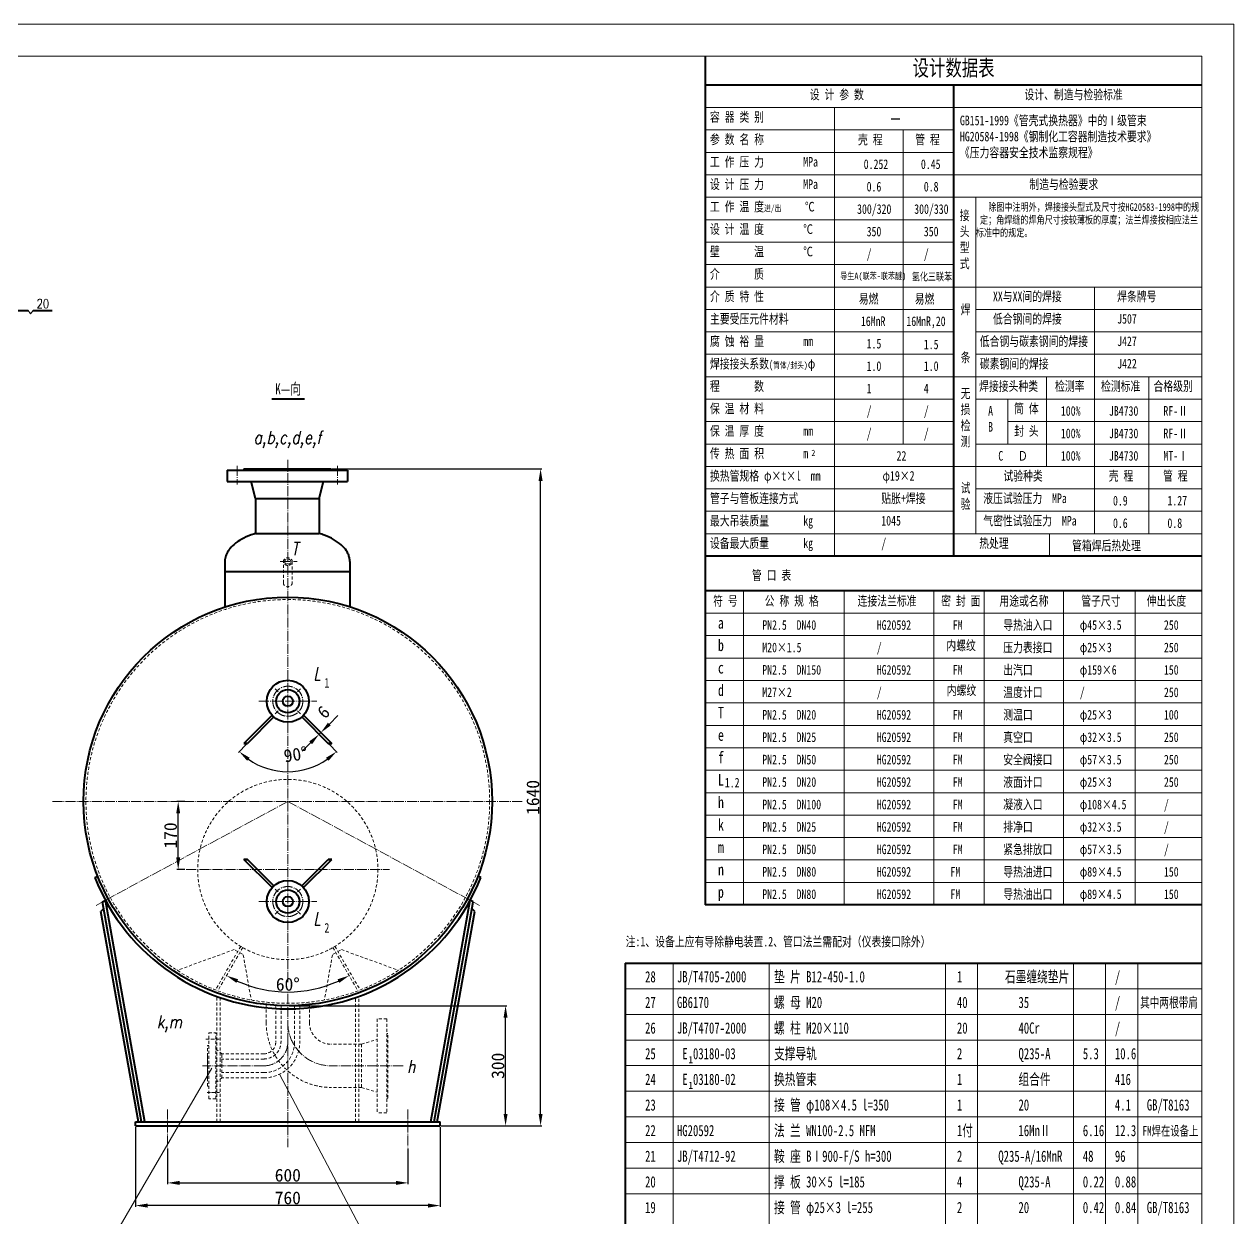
# Model space of a CAD drawing. Extents: x -7548 to 24390, y -23184 to 5092.
# Drawn here: x 11265 to 14285, y -13167 to -10188 of the extents above; entities that cross this region are included whole.
import ezdxf
from ezdxf.enums import TextEntityAlignment as Align

# ---------------------------------------------------------------- set-up
doc = ezdxf.new("R2010")
doc.units = 0
doc.header["$LTSCALE"] = 10
doc.header["$PDMODE"] = 1
for name, pattern in [('XX-L', [1.25, 0.75, -0.5]), ('ZXX-L', [3.28, 2.5, -0.3, 0.18, -0.3]), ('ZXX-S', [1.27, 0.75, -0.2, 0.12, -0.2])]:
    doc.linetypes.add(name, pattern=pattern)
doc.layers.get('Defpoints').update_dxf_attribs({"linetype": 'CONTINUOUS'})
for name, color, linetype, lineweight in [('A 粗实线', 1, 'CONTINUOUS', 40), ('B 细实线', 7, 'CONTINUOUS', 18), ('C 文 字', 2, 'CONTINUOUS', 20), ('D 短中心线', 3, 'ZXX-S', 18), ('E 长中心线', 3, 'ZXX-L', 18), ('G 长虚线', 6, 'XX-L', 20), ('J 标注尺寸', 2, 'CONTINUOUS', 18)]:
    doc.layers.add(name, color=color, linetype=linetype, lineweight=lineweight)
doc.styles.add('HZTXT', font='SIMFANG.TTF', dxfattribs={"width": 0.75})
doc.styles.add('ITALICT', font='ITALICT.shx', dxfattribs={"width": 0.7})
doc.styles.add('ROMANC', font='romanc', dxfattribs={"width": 0.7, "height": 6})
doc.styles.get("Standard").update_dxf_attribs({"font": 'SIMFANG.TTF'})
doc.styles.add('标题中文', font='SIMFANG.TTF', dxfattribs={"width": 0.7})
doc.dimstyles.new('通用标注4.0', dxfattribs={"dimtxt": 32, "dimasz": 30, "dimexe": 3, "dimexo": 3, "dimgap": 3, "dimtad": 1, "dimdec": 0, "dimzin": 0, "dimdsep": 46, "dimtxsty": 'Standard', "dimcen": 0, "dimadec": 0, "dimazin": 0, "dimtfac": 0.375, "dimtdec": 0, "dimtmove": 2, "dimatfit": 3, "dimfxl": 0, "dimtzin": 0, "dimarcsym": 0})

# ---------------------------------------------------------------- blocks, each defined once
blk = doc.blocks.new('*D60')
at = {"layer": 'Defpoints', "color": 0}
for p in [(12031.4, -11297.9), (12554.6, -11297.9), (12303.5, -12937.9)]:
    blk.add_point(p, dxfattribs=at)
at = {"layer": 'J 标注尺寸', "color": 0, "lineweight": -2}
for p, q in [((12034.4, -11297.9), (12557.6, -11297.9)), ((12554.6, -12907.9), (12554.6, -11327.9)), ((12306.5, -12937.9), (12557.6, -12937.9))]:
    blk.add_line(p, q, dxfattribs=at)
at = {"layer": 'J 标注尺寸', "color": 0}
for points in [[(12549.6, -11327.9), (12559.6, -11327.9), (12554.6, -11297.9)], [(12549.6, -12907.9), (12559.6, -12907.9), (12554.6, -12937.9)]]:
    blk.add_solid(points, dxfattribs=at)
at = {"layer": 'J 标注尺寸', "color": 0, "insert": (12535.6, -12117.9), "char_height": 32, "attachment_point": 5, "rotation": 90}
blk.add_mtext('1640', dxfattribs=at)
blk = doc.blocks.new('*D73')
at = {"layer": 'Defpoints', "color": 0}
for p in [(11923.5, -12637.9), (12467.2, -12637.9), (12303.5, -12937.9)]:
    blk.add_point(p, dxfattribs=at)
at = {"layer": 'J 标注尺寸', "color": 0, "lineweight": -2}
for p, q in [((11926.5, -12637.9), (12470.2, -12637.9)), ((12467.2, -12907.9), (12467.2, -12667.9)), ((12306.5, -12937.9), (12470.2, -12937.9))]:
    blk.add_line(p, q, dxfattribs=at)
at = {"layer": 'J 标注尺寸', "color": 0}
for points in [[(12462.2, -12667.9), (12472.2, -12667.9), (12467.2, -12637.9)], [(12462.2, -12907.9), (12472.2, -12907.9), (12467.2, -12937.9)]]:
    blk.add_solid(points, dxfattribs=at)
at = {"layer": 'J 标注尺寸', "color": 0, "insert": (12448.2, -12787.9), "char_height": 32, "attachment_point": 5, "rotation": 90}
blk.add_mtext('300', dxfattribs=at)
blk = doc.blocks.new('*D75')
at = {"layer": 'Defpoints', "color": 0}
for p in [(11623.5, -12991.2), (12223.5, -12991.2), (12223.5, -13080.2)]:
    blk.add_point(p, dxfattribs=at)
at = {"layer": 'J 标注尺寸', "color": 0, "lineweight": -2}
for p, q in [((11623.5, -12994.2), (11623.5, -13083.2)), ((12223.5, -12994.2), (12223.5, -13083.2)), ((11653.5, -13080.2), (12193.5, -13080.2))]:
    blk.add_line(p, q, dxfattribs=at)
at = {"layer": 'J 标注尺寸', "color": 0}
for points in [[(11653.5, -13075.2), (11653.5, -13085.2), (11623.5, -13080.2)], [(12193.5, -13075.2), (12193.5, -13085.2), (12223.5, -13080.2)]]:
    blk.add_solid(points, dxfattribs=at)
at = {"layer": 'J 标注尺寸', "color": 0, "insert": (11923.5, -13061.2), "char_height": 32, "attachment_point": 5}
blk.add_mtext('600', dxfattribs=at)
blk = doc.blocks.new('*D74')
at = {"layer": 'Defpoints', "color": 0}
for p in [(11543.5, -12937.9), (12303.5, -12937.9), (11543.5, -13136.9)]:
    blk.add_point(p, dxfattribs=at)
at = {"layer": 'J 标注尺寸', "color": 0, "lineweight": -2}
for p, q in [((11543.5, -12940.9), (11543.5, -13139.9)), ((12303.5, -12940.9), (12303.5, -13139.9)), ((12273.5, -13136.9), (11573.5, -13136.9))]:
    blk.add_line(p, q, dxfattribs=at)
at = {"layer": 'J 标注尺寸', "color": 0}
for points in [[(11573.5, -13131.9), (11573.5, -13141.9), (11543.5, -13136.9)], [(12273.5, -13131.9), (12273.5, -13141.9), (12303.5, -13136.9)]]:
    blk.add_solid(points, dxfattribs=at)
at = {"layer": 'J 标注尺寸', "color": 0, "insert": (11923.5, -13117.9), "char_height": 32, "attachment_point": 5}
blk.add_mtext('760', dxfattribs=at)
blk = doc.blocks.new('*D62')
at = {"layer": 'Defpoints', "color": 0}
for p in [(11649.8, -12127.9), (11669.8, -12127.9), (11669.8, -12297.9)]:
    blk.add_point(p, dxfattribs=at)
at = {"layer": 'J 标注尺寸', "color": 0, "lineweight": -2}
for p, q in [((11666.8, -12127.9), (11646.8, -12127.9)), ((11649.8, -12267.9), (11649.8, -12157.9)), ((11666.8, -12297.9), (11646.8, -12297.9))]:
    blk.add_line(p, q, dxfattribs=at)
at = {"layer": 'J 标注尺寸', "color": 0}
for points in [[(11644.8, -12157.9), (11654.8, -12157.9), (11649.8, -12127.9)], [(11644.8, -12267.9), (11654.8, -12267.9), (11649.8, -12297.9)]]:
    blk.add_solid(points, dxfattribs=at)
at = {"layer": 'J 标注尺寸', "color": 0, "insert": (11630.8, -12212.9), "char_height": 32, "attachment_point": 5, "rotation": 90}
blk.add_mtext('170', dxfattribs=at)
blk = doc.blocks.new('*D100')
at = {"layer": 'Defpoints', "color": 0}
for p in [(11811, -12492.8), (12036, -12492.8), (11748.8, -12600.6), (11870.4, -12599.1), (12098.3, -12600.6)]:
    blk.add_point(p, dxfattribs=at)
at = {"layer": 'J 标注尺寸', "color": 0, "lineweight": -2}
blk.add_arc((11923.5, -12297.9), 305.8, 245.6228, 294.3772, dxfattribs=at)
at = {"layer": 'J 标注尺寸', "color": 0}
for points in [[(11795, -12580.9), (11799.6, -12572), (11770.6, -12562.8)], [(12047.5, -12572), (12052.1, -12580.9), (12076.5, -12562.8)]]:
    blk.add_solid(points, dxfattribs=at)
at = {"layer": 'J 标注尺寸', "color": 0, "insert": (11923.5, -12584.7), "char_height": 32, "attachment_point": 5}
blk.add_mtext('60°', dxfattribs=at)
blk = doc.blocks.new('*D102')
at = {"layer": 'Defpoints', "color": 0}
for p in [(11888.6, -11917.1), (11958.5, -11917.1), (11822.6, -11983.1), (12024.5, -11983.1), (11879.1, -12047.9)]:
    blk.add_point(p, dxfattribs=at)
at = {"layer": 'J 标注尺寸', "color": 0, "lineweight": -2}
for p, q in [((11820.5, -11985.2), (11800.1, -12005.6)), ((12026.6, -11985.2), (12047, -12005.6))]:
    blk.add_line(p, q, dxfattribs=at)
blk.add_arc((11923.5, -11882.2), 171.6, 235.0289, 304.9711, dxfattribs=at)
at = {"layer": 'J 标注尺寸', "color": 0}
for points in [[(11822, -12026.6), (11828.4, -12019), (11802.2, -12003.5)], [(12018.7, -12019), (12025.1, -12026.6), (12044.9, -12003.5)]]:
    blk.add_solid(points, dxfattribs=at)
at = {"layer": 'J 标注尺寸', "color": 0, "insert": (11943, -12010.8), "char_height": 32, "attachment_point": 5, "rotation": 8.5826}
blk.add_mtext('90°', dxfattribs=at)
blk = doc.blocks.new('*D103')
at = {"layer": 'Defpoints', "color": 0}
for p in [(12006, -11956.1), (12011.2, -11969.9), (12015.5, -11965.6)]:
    blk.add_point(p, dxfattribs=at)
at = {"layer": 'J 标注尺寸', "color": 0, "lineweight": -2}
for p, q in [((12027.2, -11934.9), (12048.4, -11913.7)), ((12009.1, -11967.8), (11999.6, -11958.2)), ((12001.7, -11960.3), (12006, -11956.1)), ((12013.4, -11963.5), (12003.8, -11954)), ((11980.5, -11981.6), (11959.3, -12002.8))]:
    blk.add_line(p, q, dxfattribs=at)
at = {"layer": 'J 标注尺寸', "color": 0}
for points in [[(12023.6, -11931.4), (12030.7, -11938.4), (12006, -11956.1)], [(11977, -11978), (11984, -11985.1), (12001.7, -11960.3)]]:
    blk.add_solid(points, dxfattribs=at)
at = {"layer": 'J 标注尺寸', "color": 0, "insert": (12012.6, -11905), "char_height": 32, "attachment_point": 5, "rotation": 45}
blk.add_mtext('6', dxfattribs=at)

msp = doc.modelspace()

# ---------------------------------------------------------------- linework, layer by layer
at = {"layer": 'A 粗实线'}
for p, q in [((12965.5, -10267.6), (12965.5, -12386.1)), ((14205.5, -10339.7), (12965.5, -10339.7)), ((13585.5, -10339.7), (13585.5, -11515.7)), ((11227.1, -10902.1), (11275.2, -10902.1)), ((11287.4, -10902.1), (11335.5, -10902.1)), ((11883.2, -11122.8), (11964.8, -11122.8)), ((11772.4, -11300.9), (12072.4, -11300.9)), ((11772.4, -11300.9), (11772.4, -11328.9)), ((11813.4, -11297.9), (12031.4, -11297.9)), ((11813.4, -11297.9), (11813.4, -11300.9)), ((12031.4, -11297.9), (12031.4, -11300.9)), ((12072.4, -11300.9), (12072.4, -11328.9)), ((11772.4, -11328.9), (12072.4, -11328.9)), ((11842.9, -11371.9), (11832.4, -11328.9)), ((12001.9, -11371.9), (12012.4, -11328.9)), ((11842.9, -11371.9), (12001.9, -11371.9)), ((11842.9, -11371.9), (11842.9, -11459)), ((12001.9, -11371.9), (12001.9, -11459)), ((11842.9, -11459), (12001.9, -11459)), ((11766.4, -11528.9), (11766.4, -11642.7)), ((12078.4, -11528.9), (12078.4, -11642)), ((14205.5, -11515.7), (12965.5, -11515.7)), ((11766.4, -11553.9), (11912.5, -11553.9)), ((11912.5, -11553.9), (12078.4, -11553.9)), ((14205.5, -11602.1), (12965.5, -11602.1)), ((11884.4, -11912.9), (11814.1, -11983.1)), ((11884.4, -11912.9), (11814.1, -11983.1)), ((11888.6, -11917.1), (11822.6, -11983.1)), ((11888.6, -11917.1), (11822.6, -11983.1)), ((11958.5, -11917.1), (12024.5, -11983.1)), ((11958.5, -11917.1), (12024.5, -11983.1)), ((11962.7, -11912.9), (12033, -11983.1)), ((11962.7, -11912.9), (12033, -11983.1)), ((11822.6, -11983.1), (11814.1, -11983.1)), ((11814.1, -11983.1), (11822.6, -11983.1)), ((12033, -11983.1), (12024.5, -11983.1)), ((12024.5, -11983.1), (12033, -11983.1)), ((11884.4, -12343), (11814.1, -12272.7)), ((11884.4, -12343), (11814.1, -12272.7)), ((11814.1, -12272.7), (11822.6, -12272.7)), ((11822.6, -12272.7), (11814.1, -12272.7)), ((11888.6, -12338.7), (11822.6, -12272.7)), ((11888.6, -12338.7), (11822.6, -12272.7)), ((11958.5, -12338.7), (12024.5, -12272.7)), ((11958.5, -12338.7), (12024.5, -12272.7)), ((11962.7, -12343), (12033, -12272.7)), ((11962.7, -12343), (12033, -12272.7)), ((12024.5, -12272.7), (12033, -12272.7)), ((12033, -12272.7), (12024.5, -12272.7)), ((11441.5, -12317.6), (11449, -12314.7)), ((12405.6, -12317.6), (12398.1, -12314.7)), ((11460.7, -12378.7), (11468.1, -12374.7)), ((11558.4, -12927.9), (11460.7, -12378.7)), ((11566.5, -12927.9), (11468.1, -12374.7)), ((12280.5, -12927.9), (12379, -12374.7)), ((12288.7, -12927.9), (12386.4, -12378.7)), ((12386.4, -12378.7), (12379, -12374.7)), ((11550.3, -12927.9), (11456.8, -12402.5)), ((12296.8, -12927.9), (12390.3, -12402.5)), ((14205.5, -12386.1), (12965.5, -12386.1)), ((12765.5, -12531.6), (14205.5, -12531.6)), ((12765.5, -12531.6), (12765.5, -14419.6)), ((11543.5, -12927.9), (12303.5, -12927.9)), ((11543.5, -12937.9), (11543.5, -12927.9)), ((11543.5, -12937.9), (12303.5, -12937.9)), ((12303.5, -12937.9), (12303.5, -12927.9))]:
    msp.add_line(p, q, dxfattribs=at)
at = {"layer": 'A 粗实线', "color": 5, "lineweight": 15}
msp.add_lwpolyline([(7757.5, -14859.6), (14205.5, -14859.6), (14205.5, -10267.6), (7757.5, -10267.6)], close=True, dxfattribs=at)
at = {"layer": 'A 粗实线'}
for centre, radius in [((11923.5, -12127.9), 510), ((11923.5, -11877.9), 52.5), ((11923.5, -11877.9), 29), ((11923.5, -11877.9), 12.5), ((11923.5, -12377.9), 52.5), ((11923.5, -12377.9), 29), ((11923.5, -12377.9), 12.5)]:
    msp.add_circle(centre, radius, dxfattribs=at)
for centre, radius, start, end in [((11923.5, -12127.9), 518, 201.4834, 338.5166), ((11507.3, -12452.5), 71, 127.7327, 135.301), ((11507.3, -12452.5), 71, 116.1602, 120.6583), ((12339.8, -12452.5), 71, 59.3417, 63.8398), ((12339.8, -12452.5), 71, 44.699, 52.2673)]:
    msp.add_arc(centre, radius, start, end, dxfattribs=at)
for points, knots in [([(11842.9, -11459), (11841.4, -11459.5), (11840, -11460), (11829.7, -11463.3), (11821.5, -11466.6), (11806.5, -11474.1), (11799.7, -11478.2), (11787.8, -11487.2), (11782.7, -11492.1), (11775.5, -11501), (11773, -11504.9), (11769.2, -11513), (11767.8, -11517.2), (11766.7, -11523.9), (11766.4, -11526.4), (11766.4, -11528.9)], [5.257365, 5.257365, 5.257365, 5.257365, 5.291226, 5.291226, 5.494886, 5.494886, 5.698547, 5.698547, 5.902207, 5.902207, 6.049477, 6.049477, 6.196747, 6.196747, 6.283185, 6.283185, 6.283185, 6.283185]), ([(12078.4, -11528.9), (12078.4, -11525.9), (12078.1, -11522.8), (12076.8, -11516.8), (12075.9, -11513.8), (12073.4, -11507.9), (12071.8, -11505.1), (12066.5, -11496.9), (12061.9, -11491.8), (12051.1, -11482.4), (12044.8, -11478), (12030.7, -11470), (12022.9, -11466.4), (12010.4, -11461.8), (12006.3, -11460.4), (12001.9, -11459)], [3.141593, 3.141593, 3.141593, 3.141593, 3.247156, 3.247156, 3.35272, 3.35272, 3.458284, 3.458284, 3.661944, 3.661944, 3.865605, 3.865605, 4.069265, 4.069265, 4.167411, 4.167411, 4.167411, 4.167411])]:
    msp.add_open_spline(points, degree=3, knots=knots, dxfattribs=at)
at = {"layer": 'B 细实线'}
for p, q in [((14205.5, -10395.7), (12965.5, -10395.7)), ((13288.4, -10395.7), (13288.4, -11515.7)), ((13585.5, -10451.7), (12965.5, -10451.7)), ((13460, -10451.7), (13460, -11235.7)), ((13585.5, -10507.7), (12965.5, -10507.7)), ((14205.5, -10563.7), (12965.5, -10563.7)), ((14205.5, -10619.7), (12965.5, -10619.7)), ((13641.5, -10619.7), (13641.5, -11459.7)), ((13585.5, -10675.7), (12965.5, -10675.7)), ((13585.5, -10731.7), (12965.5, -10731.7)), ((13585.5, -10787.7), (12965.5, -10787.7)), ((14205.5, -10843.7), (12965.5, -10843.7)), ((13937.5, -10843.7), (13937.5, -11459.7)), ((11275.2, -10902.1), (11281.3, -10910.6)), ((11287.4, -10902.1), (11281.3, -10910.6)), ((13585.5, -10899.7), (12965.5, -10899.7)), ((14205.5, -10899.7), (13641.5, -10899.7)), ((13585.5, -10955.7), (12965.5, -10955.7)), ((14205.5, -10955.7), (13641.5, -10955.7)), ((13585.5, -11011.7), (12965.5, -11011.7)), ((14205.5, -11011.7), (13641.5, -11011.7)), ((13641.5, -11067.7), (12965.5, -11067.7)), ((14205.5, -11067.7), (13641.5, -11067.7)), ((14205.5, -11067.7), (13641.5, -11067.7)), ((13817.5, -11067.7), (13817.5, -11291.7)), ((14073.5, -11067.7), (14073.5, -11459.7)), ((13585.5, -11123.7), (12965.5, -11123.7)), ((14205.5, -11123.7), (13641.5, -11123.7)), ((13721.5, -11123.7), (13721.5, -11235.7)), ((13585.5, -11179.7), (12965.5, -11179.7)), ((14205.5, -11179.7), (13721.5, -11179.7)), ((13585.5, -11235.7), (12965.5, -11235.7)), ((14205.5, -11235.7), (13641.5, -11235.7)), ((14205.5, -11291.7), (12965.5, -11291.7)), ((13585.5, -11347.7), (12965.5, -11347.7)), ((14205.5, -11347.7), (13641.5, -11347.7)), ((13585.5, -11403.7), (12965.5, -11403.7)), ((14205.5, -11403.7), (13641.5, -11403.7)), ((14205.5, -11403.7), (13641.5, -11403.7)), ((14205.5, -11459.7), (12965.5, -11459.7)), ((13825.2, -11459.7), (13825.2, -11515.7)), ((13061.5, -11602.1), (13061.5, -12386.1)), ((13312.7, -11602.1), (13312.7, -12386.1)), ((13536.1, -11602.1), (13536.1, -12386.1)), ((13662.5, -11602.1), (13662.5, -12386.1)), ((13860.4, -11602.1), (13860.4, -12386.1)), ((14039.1, -11602.1), (14039.1, -12386.1)), ((14205.5, -11658.1), (12965.5, -11658.1)), ((14205.5, -11714.1), (12965.5, -11714.1)), ((14205.5, -11770.1), (12965.5, -11770.1)), ((14205.5, -11826.1), (12965.5, -11826.1)), ((14205.5, -11882.1), (12965.5, -11882.1)), ((14205.5, -11938.1), (12965.5, -11938.1)), ((14205.5, -11994.1), (12965.5, -11994.1)), ((14205.5, -12050.1), (12965.5, -12050.1)), ((14205.5, -12106.1), (12965.5, -12106.1)), ((14205.5, -12162.1), (12965.5, -12162.1)), ((14205.5, -12218.1), (12965.5, -12218.1)), ((14205.5, -12274.1), (12965.5, -12274.1)), ((14205.5, -12330.1), (12965.5, -12330.1)), ((12885.5, -14419.6), (12885.5, -12531.6)), ((13125.5, -14419.6), (13125.5, -12531.6)), ((13565.5, -14419.6), (13565.5, -12531.6)), ((13645.5, -14419.6), (13645.5, -12531.6)), ((13885.5, -14419.6), (13885.5, -12531.6)), ((13965.5, -14371.6), (13965.5, -12531.6)), ((14045.5, -14419.6), (14045.5, -12531.6)), ((12765.5, -12595.6), (14205.5, -12595.6)), ((12765.5, -12659.6), (14205.5, -12659.6)), ((12765.5, -12723.6), (14205.5, -12723.6)), ((11733.6, -12794.2), (11374.2, -13411.2)), ((12765.5, -12787.6), (14205.5, -12787.6)), ((11903, -12808.7), (12221, -13411.2)), ((12765.5, -12851.6), (14205.5, -12851.6)), ((12765.5, -12915.6), (14205.5, -12915.6)), ((12765.5, -12979.6), (14205.5, -12979.6)), ((12765.5, -13043.6), (14205.5, -13043.6)), ((12765.5, -13107.6), (14205.5, -13107.6))]:
    msp.add_line(p, q, dxfattribs=at)
msp.add_lwpolyline([(7557.5, -14939.6), (14285.5, -14939.6), (14285.5, -10187.6), (7557.5, -10187.6)], close=True, dxfattribs=at)
at = {"layer": 'D 短中心线'}
for p, q in [((11719.1, -12721.2), (11753.2, -12721.2)), ((11721.9, -12854.7), (11753.2, -12854.7))]:
    msp.add_line(p, q, dxfattribs=at)
at = {"layer": 'E 长中心线'}
for p, q in [((11797.4, -11290.3), (11797.4, -11336.5)), ((11923.5, -11275.3), (11923.5, -12579.7)), ((12047.4, -11290.3), (12047.4, -11336.5)), ((11904.8, -11529.3), (11946.9, -11529.3)), ((11899.6, -11854), (11892.2, -11846.6)), ((11947.5, -11854), (11954.9, -11846.6)), ((11851.2, -11877.9), (11995.9, -11877.9)), ((11899.6, -11901.9), (11892.2, -11909.3)), ((11947.5, -11901.9), (11954.9, -11909.3)), ((11335.6, -12127.9), (12509.3, -12127.9)), ((11923.5, -12127.9), (11444.6, -12387.4)), ((11923.5, -12127.9), (12402.5, -12387.4)), ((11669.8, -12297.9), (12177.3, -12297.9)), ((11899.6, -12354), (11892.2, -12346.6)), ((11947.5, -12354), (11954.9, -12346.6)), ((11851.2, -12377.9), (11995.9, -12377.9)), ((11899.6, -12401.9), (11892.2, -12409.3)), ((11947.5, -12401.9), (11954.9, -12409.3)), ((11923.5, -12608.4), (11923.5, -12991.2)), ((11863.5, -12788), (11710.8, -12788)), ((12211.9, -12788), (12031.5, -12788)), ((11623.5, -12896.7), (11623.5, -12991.2)), ((12223.5, -12896.7), (12223.5, -12991.2))]:
    msp.add_line(p, q, dxfattribs=at)
for centre in [(11923.5, -11877.9), (11923.5, -12377.9)]:
    msp.add_circle(centre, 37.5, dxfattribs=at)
for centre, radius, start, end in [((12031.5, -12680), 108, 180, 270), ((11863.5, -12728), 60, 270, 0)]:
    msp.add_arc(centre, radius, start, end, dxfattribs=at)
at = {"layer": 'G 长虚线'}
for p, q in [((11912.5, -11582.5), (11912.5, -11529.3)), ((11934.5, -11529.3), (11934.5, -11582.5)), ((11789.7, -12497.8), (11647.4, -12549.6)), ((11805.8, -12489.8), (11743.6, -12597.6)), ((11811, -12492.8), (11748.8, -12600.6)), ((11798.3, -12502.8), (11789.7, -12497.8)), ((12036, -12492.8), (12098.3, -12600.6)), ((12041.2, -12489.8), (12103.5, -12597.6)), ((12048.7, -12502.8), (12057.4, -12497.8)), ((12057.4, -12497.8), (12199.7, -12549.6)), ((11803.5, -12505.8), (11812.2, -12510.8)), ((11812.2, -12510.8), (11832.1, -12623.6)), ((12034.9, -12510.8), (12015, -12623.6)), ((12043.5, -12505.8), (12034.9, -12510.8)), ((11746.5, -12774.9), (11746.5, -12614.7)), ((11754.5, -12774.9), (11754.5, -12617.6)), ((12092.5, -12778.4), (12092.5, -12617.6)), ((12100.5, -12778.4), (12100.5, -12614.7)), ((11869.5, -12680), (11869.5, -12634.7)), ((11893.5, -12637.9), (11893.5, -12728)), ((11906.5, -12637.9), (11906.5, -12728)), ((11940.5, -12637.9), (11940.5, -12728)), ((11953.5, -12637.9), (11953.5, -12728)), ((11977.5, -12680), (11977.5, -12634.7)), ((12146.5, -12670.5), (12146.5, -12905.5)), ((12170.5, -12670.5), (12146.5, -12670.5)), ((12170.5, -12670.5), (12170.5, -12905.5)), ((11726.2, -12705.5), (11744.2, -12705.5)), ((11726.2, -12870.5), (11726.2, -12705.5)), ((11744.2, -12870.5), (11744.2, -12705.5)), ((12173.5, -12707), (12170.5, -12707)), ((12173.5, -12869), (12173.5, -12707)), ((11723.2, -12839), (11723.2, -12737)), ((11723.2, -12839), (11723.2, -12737)), ((11723.2, -12737), (11726.2, -12737)), ((12107.5, -12734), (12031.5, -12734)), ((12107.5, -12734), (12146.5, -12722)), ((12107.5, -12734), (12107.5, -12842)), ((11723.2, -12818), (11723.2, -12758)), ((11744.2, -12746), (11758.5, -12758)), ((11746.5, -12927.9), (11746.5, -12774.9)), ((11754.5, -12927.9), (11754.5, -12774.9)), ((11863.5, -12758), (11758.5, -12758)), ((11758.5, -12818), (11758.5, -12758)), ((11758.5, -12758), (11758.5, -12788)), ((11863.5, -12771), (11758.5, -12771)), ((11758.5, -12818), (11758.5, -12788)), ((11863.5, -12805), (11758.5, -12805)), ((12092.5, -12927.9), (12092.5, -12778.4)), ((12100.5, -12927.9), (12100.5, -12778.4)), ((11744.2, -12830), (11758.5, -12818)), ((11863.5, -12818), (11758.5, -12818)), ((11726.2, -12839), (11723.2, -12839)), ((12107.5, -12842), (12031.5, -12842)), ((12107.5, -12842), (12146.5, -12854)), ((11744.2, -12870.5), (11726.2, -12870.5)), ((12173.5, -12869), (12170.5, -12869)), ((12170.5, -12905.5), (12146.5, -12905.5))]:
    msp.add_line(p, q, dxfattribs=at)
for centre, radius in [((11923.5, -12127.9), 504), ((11923.5, -12297.9), 225)]:
    msp.add_circle(centre, radius, dxfattribs=at)
for centre, radius, start, end in [((12031.5, -12680), 162, 180, 270), ((12031.5, -12680), 54, 180, 270), ((11863.5, -12728), 77, 270, 0), ((11863.5, -12728), 43, 270, 0), ((11863.5, -12728), 30, 270, 0), ((11863.5, -12728), 90, 270, 0)]:
    msp.add_arc(centre, radius, start, end, dxfattribs=at)
msp.add_ellipse((11923.5, -11529.3), major_axis=(-11, 0), ratio=0.866025, dxfattribs=at)
msp.add_ellipse((11923.5, -11582.5), major_axis=(-11, 0), ratio=0.866025, start_param=0, end_param=3.141593, dxfattribs=at)
msp.add_open_spline([(11915.5, -11529.3), (11915.5, -11530), (11915.7, -11530.6), (11916.1, -11531.9), (11916.5, -11532.6), (11917.6, -11533.8), (11918.3, -11534.3), (11919.9, -11535.2), (11920.8, -11535.5), (11922.8, -11535.9), (11923.8, -11535.9), (11925.7, -11535.7), (11926.6, -11535.4), (11928.3, -11534.6), (11929.1, -11534.1), (11930.3, -11532.9), (11930.7, -11532.3), (11931.4, -11530.9), (11931.5, -11530.2), (11931.6, -11528.8), (11931.4, -11528.1), (11930.9, -11526.7), (11930.5, -11526), (11929.3, -11524.8), (11928.6, -11524.3), (11927, -11523.4), (11926.1, -11523.1), (11924.2, -11522.8), (11923.2, -11522.8), (11921.2, -11523.1), (11920.3, -11523.3), (11918.6, -11524.1), (11917.9, -11524.7), (11916.7, -11525.9), (11916.3, -11526.5), (11915.7, -11527.9), (11915.5, -11528.6), (11915.5, -11529.3), (11915.5, -11529.3), (11915.5, -11529.3)], degree=3, knots=[0, 0, 0, 0, 0.306514, 0.306514, 0.65788, 0.65788, 1.009247, 1.009247, 1.360614, 1.360614, 1.71198, 1.71198, 2.063347, 2.063347, 2.414714, 2.414714, 2.766081, 2.766081, 3.117447, 3.117447, 3.468814, 3.468814, 3.820181, 3.820181, 4.171547, 4.171547, 4.522914, 4.522914, 4.874281, 4.874281, 5.225648, 5.225648, 5.577014, 5.577014, 5.928381, 5.928381, 6.279748, 6.279748, 6.283185, 6.283185, 6.283185, 6.283185], dxfattribs=at)

# ---------------------------------------------------------------- texts
at = {"layer": 'C 文 字', "style": 'ROMANC', "width": 0.8}
msp.add_text('20', height=22.58, dxfattribs=at).set_placement((11312, -10885.2), align=Align.MIDDLE)
at = {"layer": 'C 文 字', "style": 'ITALICT', "width": 0.8}
for s, p in [('a,b,c,d,e,f', (11837.9, -11235.3)), ('T', (11932, -11513)), ('L', (11987, -11824.8)), ('L', (11987, -12436.5)), ('k,m', (11596.3, -12694)), ('h', (12221, -12805.7))]:
    msp.add_text(s, height=32, dxfattribs=at).set_placement(p)
at = {"layer": 'C 文 字', "style": '标题中文', "oblique": 0.5}
for p in [(12929.5, -12772.5), (12929.5, -12836.5)]:
    msp.add_text('1', height=17.9, rotation=0.0959, dxfattribs=at).set_placement(p, align=Align.MIDDLE)
at = {"layer": 'C 文 字', "attachment_point": 1, "style": 'HZTXT'}
for s, insert, char_height, width in [('设计数据表', (13483.5, -10276.7), 40, 620), ('设 计 参 数', (13226.7, -10351.1), 24, 384), ('设计、制造与检验标准', (13762.7, -10351.1), 24, 384), ('容 器 类 别', (12977.5, -10407.1), 24, 384), ('GB151-1999《管壳式换热器》中的Ⅰ级管束\\PHG20584-1998《钢制化工容器制造技术要求》\\P《压力容器安全技术监察规程》', (13601.6, -10415.9), 24, 620), ('一', (13428.1, -10413.1), 24, 384), ('参 数 名 称', (12977.5, -10463.1), 24, 384), ('壳 程', (13347.2, -10463.7), 24, 384), ('管 程', (13489.9, -10463.7), 24, 384), ('工 作 压 力        MPa', (12977.5, -10519.1), 24, 384), ('0.252', (13361.4, -10525.1), 24, 384), ('0.45', (13504.2, -10525.1), 24, 384), ('设 计 压 力        MPa', (12977.5, -10575.1), 24, 384), ('0.6', (13368.7, -10581.1), 24, 384), ('0.8', (13511.5, -10581.1), 24, 384), (' 制造与检验要求', (13762.7, -10575.1), 24, 384), ('工 作 温 度{\\H0.6667x;进/出      }℃', (12977.5, -10631.1), 24, 384), ('300/320', (13344.8, -10637.1), 24, 384), ('300/330', (13487.5, -10637.1), 24, 384), ('接\\P头\\P型\\P式', (13601.2, -10652.8), 24, 384), ('   除图中注明外，焊接接头型式及尺寸按HG20583-1998中的规\\P 定；角焊缝的焊角尺寸按较薄板的厚度；法兰焊接按相应法兰标准中的规定。', (13641.5, -10634.5), 19.2, 564), ('设 计 温 度        ℃', (12977.5, -10687.1), 24, 384), ('350', (13368.7, -10693.1), 24, 384), ('350', (13511.5, -10693.1), 24, 384), ('壁       温        ℃', (12977.5, -10743.1), 24, 384), ('/', (13368.7, -10749.1), 24, 384), ('/', (13511.5, -10749.1), 24, 384), ('介       质', (12977.5, -10799.1), 24, 384), ('导生A(联苯-联苯醚)', (13302.8, -10807.8), 16.8, 268.8), ('氢化三联苯', (13481.4, -10808.3), 19.2, 307.2), ('介 质 特 性', (12977.5, -10855.1), 24, 384), ('易燃 ', (13349.2, -10861.1), 24, 384), ('易燃 ', (13488.7, -10861.1), 24, 384), ('XX与XX间的焊接', (13684.1, -10855.1), 24, 384), ('焊条牌号', (13994.2, -10855.1), 24, 384), ('焊\\P\\P\\P条', (13603.5, -10887.5), 24, 384), ('主要受压元件材料', (12977.5, -10911.1), 24, 384), ('16MnR', (13354.4, -10917.1), 24, 384), ('16MnR,20', (13467.9, -10917.1), 24, 384), ('低合钢间的焊接', (13684.1, -10911.1), 24, 384), ('J507', (13994.2, -10911.1), 24, 384), ('腐 蚀 裕 量        mm', (12977.5, -10967.1), 24, 384), ('1.5', (13368.7, -10973.1), 24, 384), ('1.5', (13511.5, -10974.9), 24, 384), ('低合钢与碳素钢间的焊接', (13651.2, -10967.1), 24, 384), ('J427', (13994.2, -10967.1), 24, 384), ('焊接接头系数{\\H0.8333x;(\\H0.8x;筒体/封头)}φ{\\H0.8333x;        } ', (12977.5, -11023.1), 24, 384), ('碳素钢间的焊接', (13651.2, -11023.1), 24, 384), ('J422', (13994.2, -11023.1), 24, 384), ('1.0', (13368.7, -11029.1), 24, 384), ('1.0', (13511.5, -11029.1), 24, 384), ('程       数 ', (12977.5, -11079.1), 24, 384), ('焊接接头种类', (13649.5, -11079.1), 24, 384), ('检测率', (13839, -11079.1), 24, 384), ('检测标准', (13953.9, -11079.1), 24, 384), ('合格级别', (14085, -11079.1), 24, 384), ('1 ', (13368.7, -11085.1), 24, 384), ('4', (13511.5, -11085.1), 24, 384), ('无\\P损\\P检\\P测', (13603.5, -11097.2), 24, 384), ('保 温 材 料', (12977.5, -11135.1), 24, 384), ('/', (13368.7, -11141.1), 24, 384), ('/', (13511.5, -11141.1), 24, 384), ('A\\PB', (13672, -11140.8), 24, 384), ('筒 体', (13736.9, -11135.1), 24, 384), ('100%', (13853.7, -11141.1), 24, 384), ('JB4730', (13973.7, -11141.1), 24, 384), ('RF-Ⅱ', (14109.7, -11141.1), 24, 384), ('保 温 厚 度        mm', (12977.5, -11191.1), 24, 384), ('/', (13368.7, -11197.1), 24, 384), ('/', (13511.5, -11197.1), 24, 384), ('封 头', (13736.9, -11191.1), 24, 384), ('100%', (13853.7, -11197.1), 24, 384), ('JB4730', (13973.7, -11197.1), 24, 384), ('RF-Ⅱ', (14109.7, -11197.1), 24, 384), ('传 热 面 积        m ', (12977.5, -11247.1), 24, 384), ('2', (13230.7, -11249.9), 16, 384), ('22', (13443.4, -11253.1), 24, 384), ('C   Ｄ', (13697.4, -11253.1), 24, 384), ('100%', (13853.7, -11253.1), 24, 384), ('JB4730', (13973.7, -11253.1), 24, 384), ('MT-Ⅰ', (14109.7, -11253.1), 24, 384), ('换热管规格 φ×t×l  mm', (12977.5, -11303.1), 24, 384), (' φ19×2', (13396.2, -11303.1), 24, 384), ('试验种类', (13710.2, -11303.1), 24, 384), ('壳 程 ', (13973.2, -11303.1), 24, 384), ('管 程 ', (14108.9, -11303.1), 24, 384), ('管子与管板连接方式', (12977.5, -11359.1), 24, 384), ('贴胀+焊接', (13405.3, -11359.1), 24, 384), ('试\\P验', (13603.5, -11333.3), 24, 384), ('液压试验压力  MPa', (13659.9, -11359.1), 24, 384), ('0.9', (13983.8, -11365.1), 24, 384), ('1.27', (14119.8, -11365.1), 24, 384), ('最大吊装质量       kg', (12977.5, -11415.1), 24, 384), ('1045', (13405.3, -11415.1), 24, 384), ('气密性试验压力  MPa', (13659.9, -11415.1), 24, 384), ('0.6', (13983.8, -11421.1), 24, 384), ('0.8', (14119.8, -11421.1), 24, 384), ('设备最大质量       kg', (12977.5, -11471.1), 24, 384), ('/', (13405.3, -11471.1), 24, 384), ('热处理', (13649.8, -11471.1), 24, 384), ('管箱焊后热处理', (13881.6, -11477.1), 24, 384), ('管 口 表', (13082.1, -11551.2), 24, 384), (' 符 号', (12973.2, -11615.2), 24, 384), ('公 称 规 格', (13114.1, -11615.2), 24, 384), ('连接法兰标准', (13346.1, -11615.2), 24, 384), ('密 封 面', (13554.6, -11615.2), 24, 384), ('用途或名称', (13700.2, -11615.2), 24, 384), ('管子尺寸', (13904.5, -11615.2), 24, 384), ('伸出长度', (14068.2, -11615.2), 24, 384), ('a', (12997.5, -11667.8), 28.8, 460.8), ('PN2.5  DN40', (13108.1, -11675.5), 24, 384), ('HG20592', (13394, -11675.5), 24, 384), ('FM', (13583.9, -11675.5), 24, 384), ('导热油入口', (13709.8, -11675.5), 24, 384), ('φ45×3.5', (13900.9, -11675.5), 24, 384), ('250', (14111, -11675.5), 24, 384), ('b', (12997.5, -11723.8), 28.8, 460.8), ('M20×1.5', (13108.1, -11731.5), 24, 384), ('/', (13394, -11731.5), 24, 384), ('内螺纹', (13567.7, -11726.5), 24, 384), ('压力表接口', (13709.8, -11731.5), 24, 384), ('φ25×3 ', (13900.9, -11731.5), 24, 384), ('250', (14111, -11731.5), 24, 384), ('c', (12997.5, -11779.8), 28.8, 460.8), ('PN2.5  DN150', (13108.1, -11787.5), 24, 384), ('HG20592', (13394, -11787.5), 24, 384), ('FM', (13583.9, -11787.5), 24, 384), ('出汽口', (13709.8, -11787.5), 24, 384), ('φ159×6', (13900.9, -11787.5), 24, 384), ('150', (14111, -11787.5), 24, 384), ('1', (12014.9, -11819.7), 24, 384), ('d', (12997.5, -11835.8), 28.8, 460.8), ('内螺纹', (13568.8, -11838.5), 24, 384), ('M27×2', (13108.1, -11843.5), 24, 384), ('/', (13394, -11843.5), 24, 384), ('温度计口', (13709.8, -11843.5), 24, 384), ('/', (13900.9, -11843.5), 24, 384), ('250', (14111, -11843.5), 24, 384), ('T ', (12997.5, -11891.8), 28.8, 460.8), ('HG20592', (13394, -11899.5), 24, 384), ('测温口', (13709.8, -11899.5), 24, 384), ('PN2.5  DN20', (13108.1, -11899.5), 24, 384), ('FM', (13583.9, -11899.5), 24, 384), ('φ25×3', (13900.9, -11899.5), 24, 384), ('100', (14111, -11899.5), 24, 384), ('e', (12997.5, -11947.8), 28.8, 460.8), ('PN2.5  DN25', (13108.1, -11955.5), 24, 384), ('HG20592', (13394, -11955.5), 24, 384), ('FM', (13583.9, -11955.5), 24, 384), ('真空口', (13709.8, -11955.5), 24, 384), ('φ32×3.5', (13900.9, -11955.5), 24, 384), ('250', (14111, -11955.5), 24, 384), ('f', (12997.5, -12003.8), 28.8, 460.8), ('PN2.5  DN50', (13108.1, -12011.5), 24, 384), ('HG20592', (13394, -12011.5), 24, 384), ('FM', (13583.9, -12011.5), 24, 384), ('安全阀接口', (13709.8, -12011.5), 24, 384), ('φ57×3.5', (13900.9, -12011.5), 24, 384), ('250', (14111, -12011.5), 24, 384), ('L', (12997.5, -12059.8), 28.8, 460.8), ('1.2', (13014.7, -12069), 24, 384), ('PN2.5  DN20', (13108.1, -12067.5), 24, 384), ('HG20592', (13394, -12067.5), 24, 384), ('FM', (13583.9, -12067.5), 24, 384), ('液面计口', (13709.8, -12067.5), 24, 384), ('φ25×3 ', (13900.9, -12067.5), 24, 384), ('250', (14111, -12067.5), 24, 384), ('h', (12997.5, -12115.8), 28.8, 460.8), ('PN2.5  DN100', (13108.1, -12123.5), 24, 384), ('HG20592', (13394, -12123.5), 24, 384), ('FM', (13583.9, -12123.5), 24, 384), ('凝液入口', (13709.8, -12123.5), 24, 384), ('φ108×4.5 ', (13900.9, -12123.5), 24, 384), ('/', (14111, -12123.5), 24, 384), ('k', (12997.5, -12171.8), 28.8, 460.8), ('PN2.5  DN25', (13108.1, -12179.5), 24, 384), ('HG20592', (13394, -12179.5), 24, 384), ('FM', (13583.9, -12179.5), 24, 384), ('排净口', (13709.8, -12179.5), 24, 384), ('φ32×3.5', (13900.9, -12179.5), 24, 384), ('/', (14111, -12179.5), 24, 384), ('m', (12997.5, -12227.8), 28.8, 460.8), ('PN2.5  DN50', (13108.1, -12235.5), 24, 384), ('HG20592', (13394, -12235.5), 24, 384), ('FM', (13583.9, -12235.5), 24, 384), ('紧急排放口', (13709.8, -12235.5), 24, 384), ('φ57×3.5', (13900.9, -12235.5), 24, 384), ('/', (14111, -12235.5), 24, 384), ('n', (12997.5, -12283.8), 28.8, 460.8), ('PN2.5  DN80', (13108.1, -12291.5), 24, 384), ('HG20592', (13394, -12291.5), 24, 384), ('FM', (13578, -12291.5), 24, 384), ('导热油进口', (13709.8, -12291.5), 24, 384), ('φ89×4.5', (13900.9, -12291.5), 24, 384), ('150', (14111, -12291.5), 24, 384), ('p', (12997.5, -12339.8), 28.8, 460.8), ('PN2.5  DN80', (13108.1, -12347.5), 24, 384), ('HG20592', (13394, -12347.5), 24, 384), ('FM', (13578, -12347.5), 24, 384), ('导热油出口', (13709.8, -12347.5), 24, 384), ('φ89×4.5', (13900.9, -12347.5), 24, 384), ('150', (14111, -12347.5), 24, 384), ('2', (12014.9, -12431.5), 24, 384), ('注:1、设备上应有导除静电装置.2、管口法兰需配对（仪表接口除外）', (12767.1, -12465.8), 24, 839.279)]:
    msp.add_mtext(s, dxfattribs=dict(at, insert=insert, char_height=char_height, width=width))
at = {"layer": 'J 标注尺寸', "style": '标题中文', "width": 0.7}
for s, height, p in [('K—向', 28, (11892.5, -11111.9)), ('28', 28, (12815.5, -12579.6)), ('JB/T4705-2000', 28, (12895.1, -12579.6)), ('垫 片 B12-450-1.0', 28, (13137.5, -12579.6)), ('1', 28, (13594.1, -12579.6)), ('石墨缠绕垫片', 28, (13714.1, -12579.6)), ('/', 28, (13988.5, -12579.6)), ('27', 28, (12815.5, -12643.6)), ('GB6170', 28, (12895.1, -12643.6)), ('螺 母 M20', 28, (13137.5, -12643.6)), ('40', 28, (13594.1, -12643.6)), ('35', 28, (13747.8, -12643.6)), ('/', 28, (13988.5, -12643.6)), ('其中两根带肩', 25.2, (14051.6, -12642.4)), ('26', 28, (12815.5, -12707.6)), ('JB/T4707-2000', 28, (12895.1, -12707.6)), ('螺 柱 M20×110', 28, (13137.5, -12707.6)), ('20', 28, (13594.1, -12707.6)), ('40Cr', 28, (13747.8, -12707.6)), ('/', 28, (13988.5, -12707.6)), ('25', 28, (12815.5, -12771.6)), (' E 03180-03', 28, (12895.1, -12771.6)), ('支撑导轨', 28, (13137.5, -12771.6)), ('2', 28, (13594.1, -12771.6)), ('Q235-A', 28, (13747.8, -12771.6)), ('5.3', 28, (13908.5, -12771.6)), ('10.6', 28, (13988.5, -12771.6)), ('换热管束  ', 28, (13137.5, -12835.6)), ('组合件', 28, (13747.8, -12835.6)), ('24', 28, (12815.5, -12835.6)), (' E 03180-02', 28, (12895.1, -12835.6)), ('1', 28, (13594.1, -12835.6)), ('416', 28, (13988.5, -12835.6)), ('23', 28, (12815.5, -12899.6)), ('接 管 φ108×4.5 l=350', 28, (13137.5, -12899.6)), ('1', 28, (13594.1, -12899.6)), ('20', 28, (13747.8, -12899.6)), ('4.1', 28, (13988.5, -12899.6)), ('GB/T8163', 28, (14068.2, -12899.6)), ('22', 28, (12815.5, -12963.6)), ('HG20592', 28, (12895.1, -12963.6)), ('法 兰 WN100-2.5 MFM', 28, (13137.5, -12963.6)), ('1付', 28, (13594.1, -12963.6)), ('16MnⅡ', 28, (13747.8, -12963.6)), ('6.16', 28, (13908.5, -12963.6)), ('12.3 ', 28, (13988.5, -12963.6)), ('FM焊在设备上', 23.8, (14057.6, -12962.1)), ('21', 28, (12815.5, -13027.6)), ('JB/T4712-92', 28, (12895.1, -13027.6)), ('鞍 座 BⅠ900-F/S h=300', 28, (13137.5, -13027.6)), ('2', 28, (13594.1, -13027.6)), ('Q235-A/16MnR', 28, (13697.5, -13027.6)), ('48', 28, (13908.5, -13027.6)), ('96', 28, (13988.5, -13027.6)), ('20', 28, (12815.5, -13091.6)), ('撑 板 30×5 l=185', 28, (13137.5, -13091.6)), ('4', 28, (13594.1, -13091.6)), ('Q235-A', 28, (13747.8, -13091.6)), ('0.22', 28, (13908.5, -13091.6)), ('0.88', 28, (13988.5, -13091.6)), ('19', 28, (12815.5, -13155.6)), ('接 管 φ25×3 l=255', 28, (13137.5, -13155.6)), ('2', 28, (13594.1, -13155.6)), ('20', 28, (13747.8, -13155.6)), ('0.42', 28, (13908.5, -13155.6)), ('0.84', 28, (13988.5, -13155.6)), ('GB/T8163', 28, (14068.2, -13155.6))]:
    msp.add_text(s, height=height, dxfattribs=at).set_placement(p)

# ---------------------------------------------------------------- dimensions: what is measured, and where the dimension line sits
at = {"layer": 'J 标注尺寸'}
for base, p1, p2, picture, middle in [((12554.6, -11297.9), (12303.5, -12937.9), (12031.4, -11297.9), '*D60', (12535.6, -12117.9)), ((11649.8, -12127.9), (11669.8, -12297.9), (11669.8, -12127.9), '*D62', (11630.8, -12212.9)), ((12467.2, -12637.9), (12303.5, -12937.9), (11923.5, -12637.9), '*D73', (12448.2, -12787.9))]:
    dim = msp.add_linear_dim(base=base, p1=p1, p2=p2, angle=90, dimstyle='通用标注4.0', dxfattribs=at)
    dim.commit()
    dim.dimension.update_dxf_attribs({"geometry": picture, "text_midpoint": middle})
dim = msp.add_linear_dim(base=(12006, -11956.1), p1=(12011.2, -11969.9), p2=(12015.5, -11965.6), angle=45, dimstyle='通用标注4.0', dxfattribs=at)
dim.commit()
dim.dimension.update_dxf_attribs({"geometry": '*D103', "text_midpoint": (12012.6, -11905), "dimtype": 161})
dim = msp.add_angular_dim_2l(base=(11879.1, -12047.9), line1=((11888.6, -11917.1), (11822.6, -11983.1)), line2=((11958.5, -11917.1), (12024.5, -11983.1)), dimstyle='通用标注4.0', dxfattribs=at)
dim.commit()
dim.dimension.update_dxf_attribs({"geometry": '*D102', "text_midpoint": (11943, -12010.8), "dimtype": 162})
dim = msp.add_angular_dim_2l(base=(11870.4, -12599.1), line1=((12036, -12492.8), (12098.3, -12600.6)), line2=((11811, -12492.8), (11748.8, -12600.6)), dimstyle='通用标注4.0', dxfattribs=at)
dim.commit()
dim.dimension.update_dxf_attribs({"geometry": '*D100', "text_midpoint": (11923.5, -12584.7)})
for base, p1, p2, picture, middle in [((11543.5, -13136.9), (12303.5, -12937.9), (11543.5, -12937.9), '*D74', (11923.5, -13117.9)), ((12223.5, -13080.2), (11623.5, -12991.2), (12223.5, -12991.2), '*D75', (11923.5, -13061.2))]:
    dim = msp.add_linear_dim(base=base, p1=p1, p2=p2, dimstyle='通用标注4.0', dxfattribs=at)
    dim.commit()
    dim.dimension.update_dxf_attribs({"geometry": picture, "text_midpoint": middle})

doc.saveas('drawing.dxf')
